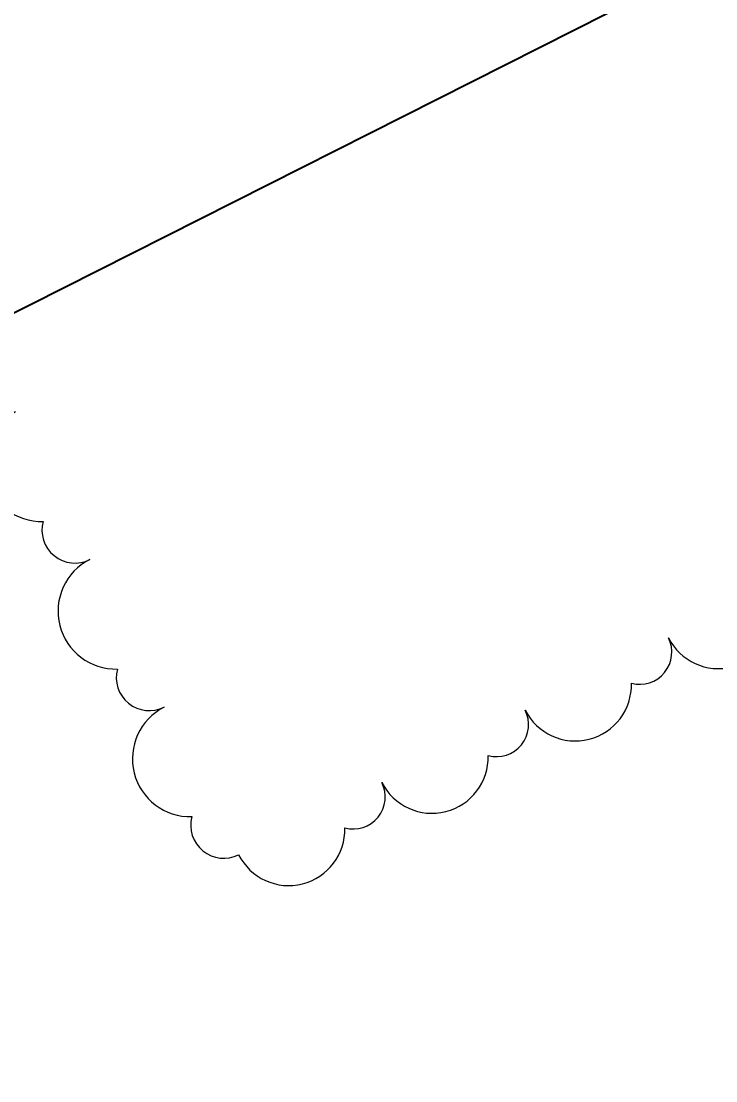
# Model space of a CAD drawing. Header units: metres. Extents: x 2682525 to 2683550, y 1250555 to 1251328.
# Drawn here: x 2683063.455 to 2683065.557, y 1250861.93 to 1250865.136 of the extents above; entities that cross this region are included whole.
import ezdxf

# ---------------------------------------------------------------- set-up
doc = ezdxf.new("R2010")
doc.units = ezdxf.units.M
doc.header["$PDMODE"] = 2
doc.header["$PDSIZE"] = -2
for name, pattern in [('Achse', [10, 5, -2.5, 0, -2.5]), ('IMPORT-_22_ISO-10 Strichpunktlinie _2_', [46.98999999999999, 30.47999999999999, -7.619999999999998, 1.270000000000001, -7.619999999999998]), ('Verdeckt 0_75', [1.5, 0.75, -0.75])]:
    doc.linetypes.add(name, pattern=pattern)
for name, color, linetype, lineweight, true_color in [('2458 A U1_dwg-1', 9, 'Continuous', 18, 0x808080), ('_22_000 Linien-Strichpunktlinie kurz 0_10', 9, 'IMPORT-_22_ISO-10 Strichpunktlinie _2_', 18, 0x808080), ('_22_200 Materialien-Beton', 9, 'Continuous', 18, 0x808080), ('_22_300 Bauteile 3D-Wand Aussen', 9, 'Continuous', 18, 0x808080), ('_22_Keine', 9, 'Continuous', 18, 0x808080), ('_25_300 Bauteile 3D-Raum-NGF Nettogeschossfläche', 9, 'Continuous', 18, 0x808080), ('_25_Keine', 9, 'Continuous', 18, 0x808080), ('A-DETL-____-MBND-1', 7, 'Continuous', 18, 0xbf6000), ('A-DETL-____-MBND-3', 7, 'Verdeckt 0_75', 25, 0xbf6000), ('Bemassung', 9, 'Continuous', 18, 0x808080), ('G-____-REVC-OTLN-1', 1, 'Continuous', 18, 0xff0000), ('P-PIPE-____-OTLN-1', 7, 'Continuous', 18, 0xbf6000)]:
    doc.layers.add(name, color=color, linetype=linetype, lineweight=lineweight, true_color=true_color)
for name, color, linetype, lineweight in [('A-____-____-DIMS', 7, 'Continuous', 9), ('A-DETL-____-MBND-2', 7, 'Verdeckt 0_75', 25), ('Bemassung-1', 7, 'Continuous', 18), ('G-____-____-DIMS', 7, 'Continuous', 9), ('G-____-____-TEXT', 7, 'Continuous', 9), ('P-PIPE-____-CNTR-1', 7, 'Achse', 25), ('P-PIPE-____-IDEN', 7, 'Continuous', 9), ('P-PIPE-____-OTLN-2', 7, 'Continuous', 25)]:
    doc.layers.add(name, color=color, linetype=linetype, lineweight=lineweight)
doc.styles.add('Arial_29', font='arial.ttf', dxfattribs={"width": 0.9, "height": 124.9999999999999})
doc.styles.add('Arial_3', font='arial.ttf', dxfattribs={"height": 125})
doc.styles.add('Arial_31', font='arial.ttf', dxfattribs={"width": 0.9, "height": 200})
doc.styles.add('ISOCP_2', font='isocp___.ttf', dxfattribs={"height": 125.8608217592593})
doc.dimstyles.new('2_0_mm_-_Arial', dxfattribs={"dimscale": 304.8, "dimtxt": 204.051879991394, "dimasz": 0.2460629921259842, "dimexe": 0.3280839895013123, "dimexo": 0.3280840109072179, "dimgap": 0.08202099737532807, "dimtad": 1, "dimdec": 1, "dimlfac": 0.001, "dimrnd": 0.09999999999999999, "dimzin": 0, "dimdsep": 46, "dimtxsty": 'Arial_31', "dimblk1": 'OBLIQUE', "dimblk2": 'OBLIQUE', "dimsah": 1, "dimcen": 0.09, "dimdle": 0.3280839895013123, "dimazin": 0, "dimtfac": 1, "dimtdec": 4, "dimtix": 1, "dimtmove": 0, "dimatfit": 3, "dimfxl": 1, "dimtvp": 1, "dimtfill": 1, "dimtolj": 1, "dimtzin": 0, "dimarcsym": 2})
doc.dimstyles.new('2_0_mm_-_Arial_1', dxfattribs={"dimscale": 304.8, "dimtxt": 204.051879991394, "dimasz": 0.2460629921259842, "dimexe": 0.3280839895013123, "dimexo": 0.3280840109072179, "dimgap": 0.08202099737532807, "dimtad": 1, "dimdec": 1, "dimlfac": 0.001, "dimrnd": 0.09999999999999999, "dimzin": 0, "dimdsep": 46, "dimtxsty": 'Arial_31', "dimblk1": 'OBLIQUE', "dimblk2": 'OBLIQUE', "dimsah": 1, "dimcen": 0.09, "dimdle": 0.3280839895013123, "dimazin": 0, "dimtfac": 1, "dimtdec": 4, "dimtix": 1, "dimtmove": 2, "dimatfit": 3, "dimfxl": 1, "dimtvp": 1, "dimtfill": 1, "dimtolj": 1, "dimtzin": 0, "dimarcsym": 2})
pattern_1 = [(18.233, (0, 0), (18.77292067800844, -56.98752011815572), []), (288.233, (0, 0), (63.31313485127099, 20.85671487326738), [])]

# ---------------------------------------------------------------- blocks, each defined once
blk = doc.blocks.new('2458 A U1_dwg-9041719-U01 Bodenplatte')
at = {"layer": '_22_200 Materialien-Beton'}
h = blk.add_hatch(dxfattribs=at)
h.set_pattern_fill('FP_1', color=256, style=0, pattern_type=2)
h.set_pattern_definition(pattern_1)
h.paths.add_polyline_path([(-107164.255066525, -24908.61881357861), (-102543.9751923686, -24908.6188135786), (-102543.9751923686, -24558.61881357861), (-107354.2550665327, -24558.61881357861), (-107604.2550665327, -24908.61881357861), (-107354.2550665327, -24908.61881357861)])
h = blk.add_hatch(dxfattribs=at)
h.set_pattern_fill('FP_1', color=256, style=0, pattern_type=2)
h.set_pattern_definition(pattern_1)
h.paths.add_polyline_path([(-107164.255066525, -24908.61881357861), (-102543.9751923686, -24908.6188135786), (-102543.9751923686, -24558.61881357861), (-107354.2550665327, -24558.61881357861), (-107604.2550665327, -24908.61881357861), (-107354.2550665327, -24908.61881357861)])
at = {"layer": '_22_000 Linien-Strichpunktlinie kurz 0_10', "flags": 128}
for points in [[(-101149.0361330748, -24733.61881256091), (-105429.2550664988, -24733.61881256091), (-105429.2550664988, -21249.96330732637)], [(-101329.0361330748, -34413.48923456088), (-101149.0361330748, -34413.48923456088), (-101149.0361330748, -24733.61881256091), (-105429.2550664989, -24733.61881256091), (-105429.2550664989, -21249.96330732637)], [(-101149.0361330748, -24733.61881256091), (-105429.2550664988, -24733.61881256091), (-105429.2550664988, -21249.96330732637)], [(-101329.0361330748, -34413.48923456088), (-101149.0361330748, -34413.48923456088), (-101149.0361330748, -24733.61881256091), (-105429.2550664989, -24733.61881256091), (-105429.2550664989, -21249.96330732637)], [(-104229.0730545035, -21408.61881256097), (-105204.2550664989, -21408.61881256097), (-105204.2550664989, -24208.61884571297), (-100924.0361330748, -24208.61884571297), (-100924.0361330748, -37188.61881257763), (-109124.0361330749, -37188.61881257763), (-109124.0361330749, -34258.61881234243), (-118874.2550664968, -34258.61881234243), (-118874.2550664968, -27098.61881237621), (-117674.2550664968, -27098.61881237621), (-117674.2550664968, -21873.83377174422)], [(-104229.0730545035, -21408.61881256097), (-105204.2550664989, -21408.61881256097), (-105204.2550664989, -24208.61884571297), (-100924.0361330748, -24208.61884571297), (-100924.0361330748, -37188.61881257763), (-109124.0361330749, -37188.61881257763), (-109124.0361330749, -34258.61881234243), (-118874.2550664968, -34258.61881234243), (-118874.2550664968, -27098.61881237621), (-117674.2550664968, -27098.61881237621), (-117674.2550664968, -21873.83377174422)]]:
    blk.add_lwpolyline(points, dxfattribs=at)
at = {"layer": '_22_200 Materialien-Beton', "flags": 128}
for points in [[(-107354.2550665326, -23198.85113672082), (-107354.2550665326, -24558.61881357859), (-107164.2550665326, -24558.61881357859), (-102543.9751923685, -24558.61881357859), (-107164.2550665326, -24558.61881357859), (-107354.2550665326, -24558.61881357859)], [(-107604.2550665326, -24908.61881357859), (-102543.9751923685, -24908.61881357859), (-107604.2550665326, -24908.61881357859), (-107703.8627957809, -24908.61881357859)]]:
    blk.add_lwpolyline(points, close=True, dxfattribs=at)
at = {"layer": '_22_300 Bauteile 3D-Wand Aussen', "flags": 128}
for points in [[(-107164.2550665326, -23198.8511367208), (-107164.2550665326, -24558.61881357858), (-102543.9751923685, -24558.61881357858), (-107164.2550665326, -24558.61881357858)], [(-107604.2550665326, -24908.61881357859), (-102543.9751923685, -24908.61881357859)]]:
    blk.add_lwpolyline(points, close=True, dxfattribs=at)
at = {"layer": '_22_Keine'}
for p, q in [((-104523.9751923667, -21847.67519910297), (-104523.9751923667, -21249.96330732637)), ((-104523.9751923667, -21847.67519910297), (-104523.9751923667, -21249.96330732637)), ((-103723.9751923667, -21847.67519910298), (-103723.9751923667, -21249.96330732637)), ((-103723.9751923667, -21847.67519910298), (-103723.9751923667, -21249.96330732637)), ((-104123.9751923667, -21847.67519910295), (-104123.9751923667, -21480.29764572085)), ((-104123.9751923667, -21847.67519910295), (-104123.9751923667, -21480.29764572085)), ((-104328.4555944784, -21847.67519910297), (-104523.9751923667, -21847.67519910297)), ((-104328.4555944784, -21847.67519910297), (-104523.9751923667, -21847.67519910297))]:
    blk.add_line(p, q, dxfattribs=at)
at = {"layer": '_22_Keine', "flags": 128}
for points in [[(-104523.9751923667, -21249.96330732637), (-104523.9751923667, -21847.67519910297), (-104923.9751923667, -21847.67519910297)], [(-104523.9751923667, -21249.96330732637), (-104523.9751923667, -21847.67519910297), (-104923.9751923667, -21847.67519910297)], [(-103723.9751923667, -21249.96330732637), (-103723.9751923667, -21847.67519910297), (-104123.9751923667, -21847.67519910297)], [(-103723.9751923667, -21249.96330732637), (-103723.9751923667, -21847.67519910297), (-104123.9751923667, -21847.67519910297)], [(-103323.9751923667, -21249.87367547015), (-103323.9751923667, -21847.675199103), (-103723.9751923667, -21847.675199103)], [(-103323.9751923667, -21249.87367547015), (-103323.9751923667, -21847.675199103), (-103723.9751923667, -21847.675199103)], [(-104123.9751923667, -21480.29764572084), (-104123.9751923667, -21847.67519910297), (-104203.4555944784, -21847.67519910297)], [(-104123.9751923667, -21480.29764572084), (-104123.9751923667, -21847.67519910297), (-104203.4555944784, -21847.67519910297)], [(-105323.9751923668, -23847.67519910295), (-105323.9751923668, -21847.67519910295), (-104328.4555944784, -21847.67519910295)], [(-104203.4555944784, -21847.67519910295), (-101323.9751923666, -21847.67519910295), (-101323.9751923666, -23847.67519910303), (-105323.9751923668, -23847.67519910303)], [(-105323.9751923668, -23847.67519910295), (-105323.9751923668, -21847.67519910295), (-104328.4555944784, -21847.67519910295)], [(-104203.4555944784, -21847.67519910295), (-101323.9751923666, -21847.67519910295), (-101323.9751923666, -23847.67519910303), (-105323.9751923668, -23847.67519910303)]]:
    blk.add_lwpolyline(points, dxfattribs=at)
blk.add_lwpolyline([(-106923.9751923667, -23847.67519910288), (-106923.9751923667, -21847.67519910288), (-105323.9751923666, -21847.67519910288), (-105323.9751923666, -23847.67519910292)], close=True, dxfattribs=at)
blk.add_lwpolyline([(-106923.9751923667, -23847.67519910288), (-106923.9751923667, -21847.67519910288), (-105323.9751923666, -21847.67519910288), (-105323.9751923666, -23847.67519910292)], close=True, dxfattribs=at)
at = {"layer": '_25_300 Bauteile 3D-Raum-NGF Nettogeschossfläche', "flags": 128}
blk.add_lwpolyline([(-101073.9751925389, -21249.96330732636), (-101073.9751925389, -24902.84567337117), (-107164.2550665327, -24902.84567337117), (-107164.2550665327, -25138.61881373365), (-111244.2550666476, -25138.61881373365), (-111244.2550666476, -24902.8456733712), (-117274.2550665292, -24902.8456733712), (-117274.2550665292, -27498.61881228585)], dxfattribs=at)
at = {"layer": '_25_Keine', "flags": 128}
blk.add_lwpolyline([(-117269.2550664966, -24902.84567337119), (-101324.036133105, -24902.84567337119), (-101324.036133105, -35967.62907923994), (-117269.2550664967, -35967.62907923994)], dxfattribs=at)
at = {"layer": 'Bemassung', "flags": 128}
for points in [[(-103430.5568621241, -21249.96330732637), (-103430.5568621241, -24446.37760264113)], [(-107242.0138555951, -24290.38528050922), (-102656.2164033061, -24290.38528050922), (-107242.0138555951, -24290.38528050922), (-107129.7726446576, -24290.38528050922)], [(-103330.556862124, -24908.6188135786), (-104336.1151294506, -24908.6188135786)]]:
    blk.add_lwpolyline(points, close=True, dxfattribs=at)
at = {"layer": 'Bemassung-1', "insert": (-103537.5901380916, -22253.14700639341), "char_height": 125.8608217592593, "width": 389.1063829787234, "attachment_point": 2, "rotation": 90, "line_spacing_factor": 1.478621465017729, "style": 'ISOCP_2'}
blk.add_mtext('4.61', dxfattribs=at)
blk.add_mtext('4.61', dxfattribs=at)
at = {"layer": 'Bemassung-1', "insert": (-104949.1151294506, -24183.3520045415), "char_height": 125.8608217592593, "width": 389.1063829787234, "attachment_point": 2, "line_spacing_factor": 1.478621465017729, "style": 'ISOCP_2'}
blk.add_mtext('4.81', dxfattribs=at)
blk.add_mtext('4.81', dxfattribs=at)
blk = doc.blocks.new('PE-HD_Bogen - Standard-8949816-U01 Bodenplatte')
at = {"layer": 'A-DETL-____-MBND-3'}
for points in [[(-104288.4481219216, -21468.75485574911), (-104280.5536415456, -21466.84162323261), (-104256.7414979412, -21443.0294796282), (-104264.6359783172, -21444.94271214473), (-104287.9114254236, -21468.21815925118)], [(-104200.8319809553, -21556.40304581635), (-104177.0198373508, -21532.59090221197), (-104175.0962521892, -21524.70459038782), (-104176.4623757103, -21514.54202327505), (-104181.0251088536, -21502.79576302786), (-104190.9484664916, -21487.12834310776), (-104201.2052290717, -21474.90117804804), (-104212.9724167065, -21463.7917779471), (-104225.4481150061, -21454.55723006153), (-104237.7821257475, -21447.82685356976), (-104246.5727376751, -21444.40601564675), (-104256.7414979412, -21443.0294796282), (-104280.5536415456, -21466.84162323261), (-104270.3848812795, -21468.21815925116), (-104258.6348253306, -21472.79065515), (-104242.9864095844, -21482.70852854944), (-104230.7600382025, -21492.96855551688), (-104219.6527387101, -21504.73784376148), (-104210.4214552123, -21517.21433573843), (-104203.6952844242, -21529.54777913796), (-104200.2745193147, -21538.35416687944), (-104198.9083957936, -21548.51673399221), (-104200.2745193147, -21554.11756534202)], [(-104328.3078604011, -21563.36646115881), (-104317.7544693008, -21562.32367181314), (-104313.4262664949, -21526.7272451373), (-104300.6516311295, -21493.83739361258), (-104280.5536415456, -21466.84162323261), (-104289.1322536267, -21469.43769688044), (-104297.4055008648, -21478.36447933481), (-104300.8408497093, -21482.38654334954), (-104309.8043775213, -21495.09196373908), (-104316.1024525562, -21506.78207052818), (-104321.7323537491, -21521.09061481474), (-104325.8856288909, -21536.94270691291), (-104327.9594608234, -21551.96103997543), (-104328.2980924892, -21563.0466928332)], [(-104203.6033285557, -21563.53821707531), (-104200.2745193147, -21554.11756534202), (-104198.9083957936, -21548.51673399221), (-104200.2745193147, -21538.35416687944), (-104204.837252458, -21526.60790663225), (-104212.2856525002, -21514.0784414749), (-104222.1121232875, -21501.61963375195), (-104233.6470070747, -21490.08053062058), (-104246.104220594, -21480.24750288994), (-104261.3838159355, -21471.72089443382), (-104270.3848812795, -21468.21815925116), (-104280.5536415456, -21466.84162323261), (-104300.6516311295, -21493.83739361258), (-104313.4262664949, -21526.7272451373), (-104317.8068624479, -21562.75456863147), (-104277.945132081, -21562.22579982467), (-104218.8290329024, -21562.63144610849), (-104204.6163656923, -21563.21259630875)], [(-104328.3078604011, -21600.86157566638), (-104317.8068624479, -21600.06374687182), (-104317.8068624479, -21562.75456863147), (-104328.3078604011, -21563.36646115881), (-104328.3078604011, -21600.71967005353)], [(-104203.6033285557, -21600.92501507736), (-104203.6033285557, -21563.53821707531), (-104206.144877178, -21563.12156539119), (-104225.9734297491, -21562.50532017099), (-104265.9555944784, -21562.21088555422), (-104317.8068624479, -21562.75456863147), (-104317.8068624479, -21600.24968313907), (-104271.9303987656, -21599.71343236234), (-104218.8290329024, -21600.12656061606), (-104203.6062416898, -21600.92457261685)]]:
    blk.add_hatch(color=256, dxfattribs=at).paths.add_polyline_path(points)
at = {"layer": 'A-DETL-____-MBND-2'}
for p, q in [((-104267.5631840053, -21447.10894206286), (-104291.3753276097, -21470.92108566724)), ((-104265.9555944783, -21533.8897001842), (-104223.3690101811, -21491.30311588699)), ((-104265.9555944783, -21533.8897001842), (-104265.9555944783, -21600.94745362457)), ((-104202.9869799614, -21559.30943331556), (-104179.174836357, -21535.49728971118)), ((-104328.4555944784, -21563.45233911707), (-104328.4555944784, -21600.94745362463)), ((-104203.4555944784, -21600.94745362462), (-104203.4555944784, -21563.45233911706)), ((-104202.4803776251, -21558.72385896447), (-104202.9869799614, -21559.30943331556))]:
    blk.add_line(p, q, dxfattribs=at)
at = {"layer": 'A-DETL-____-MBND-2', "flags": 128}
for points in [[(-104291.3753276098, -21470.92108566726), (-104310.0721483453, -21495.0914618009), (-104322.6784272227, -21523.94003364442), (-104328.2403592702, -21555.72204839747), (-104328.4555944784, -21563.45233911706)], [(-104203.4555944783, -21563.45233911705), (-104202.7141963859, -21559.20342902364), (-104202.4803776251, -21558.72385896447)]]:
    blk.add_lwpolyline(points, dxfattribs=at)
at = {"layer": 'A-DETL-____-MBND-2'}
for centre, major_axis, ratio, start_param, end_param in [((-104223.3690101811, -21491.30311588699), (-44.19417382416155, 44.19417382416276), 0.4400982867669473, 5.890070723968886, 9.031663377559017), ((-104223.3690101811, -21491.30311588699), (-44.19417382414952, 44.19417382415935), 0.4400982867670333, 2.748478070379695, 5.890070723969151), ((-104265.9555944783, -21600.94745362457), (62.49999999999876, 0), 0.01999600119963341, 2.549223578593735, 5.690816232181106), ((-104265.9555944783, -21600.94745362457), (62.49999999999876, 0), 0.01999600119961762, 5.690816232180741, 8.832408885772956)]:
    blk.add_ellipse(centre, major_axis=major_axis, ratio=ratio, start_param=start_param, end_param=end_param, dxfattribs=at)
blk = doc.blocks.new('PE-HD_Bogen - Standard-8891860-U01 Bodenplatte')
at = {"layer": 'A-DETL-____-MBND-3'}
for points in [[(-115857.7261167822, -23118.71202723044), (-115854.4839618914, -23118.33486167882), (-115835.1819689694, -23117.76328991094), (-115795.2261167822, -23117.46227715548), (-115795.2261167822, -23076.66192157127), (-115849.3527045188, -23077.28679660875), (-115857.7261167822, -23077.91167164623), (-115857.7261167822, -23118.38856810943)], [(-115732.7261167822, -23118.71202723044), (-115733.0767554525, -23077.85841499407), (-115734.8557526392, -23077.58821252521), (-115751.0319429581, -23077.02796489343), (-115795.2261167822, -23076.66192157127), (-115794.9244287137, -23117.46307135641), (-115741.0995290457, -23118.08715219296), (-115732.9256165178, -23118.6817262713)], [(-115857.7261167822, -23162.34356175962), (-115855.5964809253, -23150.90526789136), (-115849.3527045188, -23140.24647484754), (-115839.4202906064, -23131.09356175962), (-115824.5981658252, -23123.52024542804), (-115811.4023071011, -23119.65526789135), (-115795.2261167822, -23117.83418286759), (-115795.2261167822, -23117.46227715548), (-115849.3527045188, -23118.08715219296), (-115857.7261167822, -23118.71202723044), (-115857.5954848082, -23152.92626210179)], [(-115857.7261167822, -23191.19953933277), (-115854.8248238856, -23178.44394449932), (-115849.3527045188, -23169.10245242069), (-115839.4202906064, -23159.94953933277), (-115826.4761167822, -23152.92626210178), (-115811.4023071011, -23148.51124546451), (-115795.2261167822, -23147.00536550862), (-115795.52780485, -23118.17747279385), (-115811.4023071011, -23119.65526789135), (-115826.4761167822, -23124.07028452863), (-115839.4202906064, -23131.09356175962), (-115849.3527045188, -23140.24647484754), (-115855.5964809253, -23150.90526789136), (-115857.7261167822, -23162.34356175962), (-115857.7261167822, -23183.39676127737)], [(-115732.7261167822, -23162.34356175962), (-115732.7261167822, -23118.71202723044), (-115734.8557526392, -23118.38856810941), (-115755.270264552, -23117.7632899116), (-115795.2261167822, -23117.50486135663), (-115795.2261167822, -23118.14938793546), (-115779.0231565194, -23119.66310862641), (-115763.9761167822, -23124.07028452863), (-115751.0319429581, -23131.09356175962), (-115741.0995290457, -23140.24647484754), (-115734.8557526392, -23150.90526789136)], [(-115732.7261167822, -23191.19953933276), (-115732.9015540192, -23161.40128673857), (-115734.8557526392, -23150.90526789136), (-115741.0995290457, -23140.24647484754), (-115751.0319429581, -23131.09356175962), (-115763.9761167822, -23124.07028452863), (-115781.6748455078, -23119.41090794647), (-115795.2261167822, -23118.14938793546), (-115795.2261167822, -23147.00536550862), (-115779.0231565194, -23148.51908619956), (-115763.9761167822, -23152.92626210178), (-115751.0319429581, -23159.94953933277), (-115741.0995290457, -23169.10245242069), (-115734.8215503138, -23179.94494646996)]]:
    blk.add_hatch(color=256, dxfattribs=at).paths.add_polyline_path(points)
at = {"layer": 'A-DETL-____-MBND-2'}
for p, q in [((-115857.7261167822, -23077.91167164623), (-115857.7261167822, -23118.71202723044)), ((-115795.2261167821, -23144.26867144041), (-115795.2261167821, -23077.91167164622)), ((-115732.7261167822, -23118.71202723044), (-115732.7261167822, -23077.91167164623)), ((-115857.7261167822, -23162.34356175962), (-115857.7261167822, -23191.19953933278)), ((-115795.2261167821, -23144.26867144041), (-115795.2261167821, -23191.19953933275)), ((-115732.7261167822, -23191.19953933277), (-115732.7261167822, -23162.34356175962))]:
    blk.add_line(p, q, dxfattribs=at)
at = {"layer": 'A-DETL-____-MBND-2', "flags": 128}
for points in [[(-115857.7261167822, -23162.34356175962), (-115857.7261167822, -23143.60108873442), (-115857.7261167822, -23121.49003060465), (-115857.7261167822, -23118.71202723044)], [(-115732.7261167822, -23118.71202723044), (-115732.7261167822, -23141.0430616328), (-115732.7261167822, -23160.33491937035), (-115732.7261167822, -23162.34356175962)]]:
    blk.add_lwpolyline(points, dxfattribs=at)
at = {"layer": 'A-DETL-____-MBND-2'}
for centre, ratio, start_param, end_param in [((-115795.2261167821, -23077.91167164622), 0.01999600119952811, 1.570796326794897, 4.712388980384683), ((-115795.2261167821, -23077.91167164622), 0.01999600119958632, 4.712388980384683, 7.853981633974483), ((-115795.2261167821, -23191.19953933275), 0.7071067811864777, 1.570796326794897, 4.712388980384683), ((-115795.2261167821, -23191.19953933275), 0.7071067811863613, 4.712388980384683, 7.853981633974483)]:
    blk.add_ellipse(centre, major_axis=(62.5, 0), ratio=ratio, start_param=start_param, end_param=end_param, dxfattribs=at)
blk = doc.blocks.new('PE-HD_Bogen - Standard-8924824-U01 Bodenplatte')
at = {"layer": 'A-DETL-____-MBND-3'}
for points in [[(-115857.7261167822, -23251.0479805929), (-115854.8859297457, -23238.39669998759), (-115849.3527045188, -23228.95089368086), (-115839.4202906064, -23219.79798059289), (-115826.4761167822, -23212.77470336192), (-115811.4023071011, -23208.35968672467), (-115795.2261167822, -23206.8538067688), (-115795.2261167822, -23178.43906651399), (-115813.5014457131, -23180.55976993468), (-115826.4761167822, -23184.35996310724), (-115839.4202906064, -23191.38324033816), (-115849.3527045188, -23200.53615342613), (-115855.5964809253, -23211.19494646988), (-115857.7261167822, -23225.45252616342), (-115857.7261167822, -23246.65757671861)], [(-115732.7261167822, -23251.0479805929), (-115732.7261167822, -23222.63324033814), (-115734.8557526392, -23211.19494646988), (-115741.9248170738, -23199.77563441634), (-115751.0319429581, -23191.38324033816), (-115763.9761167822, -23184.35996310724), (-115779.0499264633, -23179.9449464699), (-115795.2261167822, -23178.43906651399), (-115794.8857092649, -23206.8854961126), (-115779.0231565194, -23208.3675274597), (-115763.9761167822, -23212.77470336192), (-115750.2834773349, -23220.48770625861), (-115741.0995290457, -23228.95089368086), (-115734.8557526392, -23239.60968672463), (-115732.8930887414, -23250.15117265704)], [(-115857.7261167822, -23269.64669998753), (-115855.5964809253, -23253.47050966866), (-115849.3527045188, -23238.39669998754), (-115839.4202906064, -23225.45252616338), (-115826.4761167822, -23215.52011225101), (-115811.4023071011, -23209.27633584448), (-115798.3723811522, -23207.14669998758), (-115811.63004918, -23208.42639083522), (-115826.4761167822, -23212.77470336192), (-115840.1687561823, -23220.48770621511), (-115849.3527045188, -23228.95089368086), (-115855.8597999612, -23241.02397570017), (-115857.6599648016, -23253.47050966868), (-115857.5436242195, -23263.09819317512)]]:
    blk.add_hatch(color=256, dxfattribs=at).paths.add_polyline_path(points)
h = blk.add_hatch(color=256, dxfattribs=at)
h.paths.add_polyline_path([(-115732.7261167822, -23269.64669998753), (-115733.5435430084, -23246.65757677823), (-115735.5663038188, -23238.39669998752), (-115741.0995290457, -23228.95089368086), (-115751.0319429581, -23219.79798059289), (-115763.9761167822, -23212.77470336192), (-115779.0499264633, -23208.35968672467), (-115794.6678777983, -23207.14669998753), (-115779.0231565194, -23209.28742431833), (-115763.9761167822, -23215.52011225101), (-115751.0319429581, -23225.45252616338), (-115740.5970934882, -23239.60968672463), (-115734.8557526392, -23253.47050966866)])
h.paths.add_polyline_path([(-115734.8557526392, -23285.82289030648), (-115733.7160164071, -23279.47488636987), (-115732.7261167822, -23269.64669998753)])
at = {"layer": 'A-DETL-____-MBND-2'}
for p, q in [((-115857.7261167822, -23222.6332403382), (-115857.7261167822, -23251.0479805929)), ((-115795.2261167821, -23269.64669998758), (-115795.2261167821, -23222.63324033819)), ((-115732.7261167822, -23251.0479805929), (-115732.7261167822, -23222.6332403382))]:
    blk.add_line(p, q, dxfattribs=at)
at = {"layer": 'A-DETL-____-MBND-2', "flags": 128}
for points in [[(-115857.7261167822, -23269.64669998753), (-115853.6382403207, -23247.41443011422), (-115841.9093544231, -23228.09040896727), (-115824.07373866, -23214.20245130475), (-115802.4645064346, -23207.56726929396), (-115795.2261167822, -23207.14669998753)], [(-115795.2261167822, -23207.14669998753), (-115772.9938469089, -23211.23457644908), (-115753.6698257619, -23222.96346234671), (-115739.7818680994, -23240.79907810981), (-115733.1466860886, -23262.40831033519), (-115732.7261167822, -23269.64669998753)], [(-115857.7261167822, -23269.64669998753), (-115857.7261167822, -23265.55811235822), (-115857.7261167822, -23253.81885494426), (-115857.7261167822, -23251.0479805929)], [(-115795.2261167822, -23332.14669998756), (-115817.4583866556, -23328.05882352609), (-115836.7824078025, -23316.32993762846), (-115850.670365465, -23298.49432186531), (-115857.3055474758, -23276.88508963995), (-115857.7261167822, -23269.64669998753)], [(-115732.7261167822, -23269.64669998753), (-115736.8139932437, -23291.87896986093), (-115748.5428791413, -23311.20299100792), (-115766.3784949045, -23325.09094867031), (-115787.9877271299, -23331.72613068115), (-115795.2261167822, -23332.14669998756)], [(-115732.7261167822, -23251.0479805929), (-115732.7261167822, -23264.00831754175), (-115732.7261167822, -23269.51755862452), (-115732.7261167822, -23269.64669998753)]]:
    blk.add_lwpolyline(points, dxfattribs=at)
at = {"layer": 'A-DETL-____-MBND-2'}
for start, end in [(90, 269.9999999999996), (269.9999999999996, 90)]:
    blk.add_arc((-115795.2261167821, -23269.64669998759), 62.5, start, end, dxfattribs=at)
for ratio, start_param, end_param in [(0.7071067811864777, 1.570796326794897, 4.712388980384683), (0.7071067811864196, 4.712388980384683, 7.853981633974483)]:
    blk.add_ellipse((-115795.2261167821, -23222.63324033819), major_axis=(62.5, 0), ratio=ratio, start_param=start_param, end_param=end_param, dxfattribs=at)
blk = doc.blocks.new('_Oblique')
at = {"color": 0, "linetype": 'ByBlock', "lineweight": -2}
blk.add_line((-0.5, -0.5), (0.5, 0.5), dxfattribs=at)
blk = doc.blocks.new('*D1807')
at = {"layer": 'A-____-____-DIMS', "color": 0, "lineweight": -2, "transparency": 16777216}
for p, q in [((2683068.897622096, 1250867.009540824), (2683135.861756529, 1250900.785341326)), ((2683053.688199543, 1250859.338114525), (2683068.897622096, 1250867.009540824)), ((2683053.688199543, 1250859.338114525), (2682986.72406511, 1250825.562314023)), ((2683113.74310552, 1250778.098576879), (2683113.932022766, 1250777.724028246)), ((2683098.698719751, 1250770.099947516), (2683098.722600213, 1250770.052601948))]:
    blk.add_line(p, q, dxfattribs=at)
at = {"layer": 'A-____-____-DIMS', "color": 0, "lineweight": -2, "transparency": 16777216, "xscale": 74.99999999999999, "yscale": 74.99999999999999, "zscale": 74.99999999999999}
for p, rotation in [((2683068.897622096, 1250867.009540824), 206.7657572042305), ((2683053.688199543, 1250859.338114525), 26.76575720423048)]:
    blk.add_blockref('_Oblique', p, dxfattribs=dict(at, rotation=rotation))
at = {"layer": 'A-____-____-DIMS', "color": 0, "transparency": 16777216, "insert": (2683004.047613651, 1250976.668747653), "char_height": 200, "width": 911.641014607705, "attachment_point": 5, "rotation": 26.76575720423047, "style": 'Arial_31', "bg_fill": 3, "box_fill_scale": 1.1, "bg_fill_color": 256, "bg_fill_true_color": 13158600, "bg_fill_transparency": 0}
blk.add_mtext('\\A1;0.0', dxfattribs=at)
at = {"layer": 'Defpoints', "color": 0, "transparency": 16777216}
for p in [(2683068.708701911, 1250867.384095282), (2683068.897622096, 1250867.009540824), (2683053.664316143, 1250859.385465919)]:
    blk.add_point(p, dxfattribs=at)
blk = doc.blocks.new('*D1808')
at = {"layer": 'A-____-____-DIMS', "color": 0, "lineweight": -2, "transparency": 16777216}
for p, q in [((2683101.306229421, 1250883.356000871), (2683168.270363854, 1250917.131801374)), ((2683068.897622741, 1250867.009539544), (2683001.933488308, 1250833.233739042)), ((2683146.196746825, 1250794.355752247), (2683146.340630091, 1250794.070488293)), ((2683113.74310552, 1250778.098576879), (2683113.932023411, 1250777.724026967))]:
    blk.add_line(p, q, dxfattribs=at)
at = {"layer": 'A-____-____-DIMS', "color": 0, "transparency": 16777216, "insert": (2682617.72699169, 1250788.948338999), "char_height": 200, "width": 911.641014607705, "attachment_point": 1, "rotation": 26.76575720423047, "line_spacing_factor": 0.9417779076525878, "style": 'Arial_31', "bg_fill": 3, "box_fill_scale": 1.1, "bg_fill_color": 256, "bg_fill_true_color": 13158600, "bg_fill_transparency": 0}
blk.add_mtext('\\A1;0.0', dxfattribs=at)
at = {"layer": 'A-____-____-DIMS', "color": 0, "lineweight": -2, "transparency": 16777216}
blk.add_line((2683068.897622741, 1250867.009539544), (2683101.306229421, 1250883.356000871), dxfattribs=at)
at = {"layer": 'Defpoints', "color": 0, "transparency": 16777216}
for p in [(2683101.162343216, 1250883.641270651), (2683101.306229421, 1250883.356000871), (2683068.708701911, 1250867.384095282)]:
    blk.add_point(p, dxfattribs=at)
at = {"layer": 'A-____-____-DIMS', "color": 0, "lineweight": -2, "transparency": 16777216, "xscale": 74.99999999999999, "yscale": 74.99999999999999, "zscale": 74.99999999999999}
for p, rotation in [((2683101.306229421, 1250883.356000871), 206.7657572042305), ((2683068.897622741, 1250867.009539544), 26.76575720423048)]:
    blk.add_blockref('_Oblique', p, dxfattribs=dict(at, rotation=rotation))
blk = doc.blocks.new('*D1809')
at = {"layer": 'A-____-____-DIMS', "color": 0, "lineweight": -2, "transparency": 16777216}
for p, q in [((2683132.910514814, 1250899.296771893), (2683199.874649247, 1250933.072572396)), ((2683101.30623005, 1250883.355999624), (2683132.910514814, 1250899.296771893)), ((2683101.30623005, 1250883.355999624), (2683034.342095617, 1250849.580199121)), ((2683177.801724807, 1250810.295150137), (2683177.944915484, 1250810.011259315)), ((2683146.196746825, 1250794.355752247), (2683146.34063072, 1250794.070487046))]:
    blk.add_line(p, q, dxfattribs=at)
at = {"layer": 'A-____-____-DIMS', "color": 0, "lineweight": -2, "transparency": 16777216, "xscale": 74.99999999999999, "yscale": 74.99999999999999, "zscale": 74.99999999999999}
for p, rotation in [((2683132.910514814, 1250899.296771893), 206.7657572042305), ((2683101.30623005, 1250883.355999624), 26.76575720423048)]:
    blk.add_blockref('_Oblique', p, dxfattribs=dict(at, rotation=rotation))
at = {"layer": 'A-____-____-DIMS', "color": 0, "transparency": 16777216, "insert": (2683059.863075263, 1251004.821305737), "char_height": 200, "width": 911.641014607705, "attachment_point": 5, "rotation": 26.76575720423047, "style": 'Arial_31', "bg_fill": 3, "box_fill_scale": 1.1, "bg_fill_color": 256, "bg_fill_true_color": 13158600, "bg_fill_transparency": 0}
blk.add_mtext('\\A1;0.0', dxfattribs=at)
at = {"layer": 'Defpoints', "color": 0, "transparency": 16777216}
for p in [(2683132.767321199, 1250899.58066854), (2683132.910514814, 1250899.296771893), (2683101.162343216, 1250883.641270651)]:
    blk.add_point(p, dxfattribs=at)
blk = doc.blocks.new('Family - ___-9052579-U01 Bodenplatte')
at = {"layer": 'G-____-REVC-OTLN-1'}
for centre, radius, start, end in [((-105012.2175722059, -22498.86135000201), 174.9999999999854, 90, 244.7912347032423), ((-105012.2175722059, -22723.86135000201), 99.99999999998582, 138.1896851042222, 269.9999999999996), ((-105012.2175722059, -22998.86135000201), 174.9999999999854, 90, 244.7912347032428), ((-105012.2175722059, -23223.86135000202), 99.99999999998582, 138.1896851042213, 269.9999999999996), ((-105012.2175722059, -23498.86135000202), 174.9999999999854, 90, 244.7912347032423), ((-105012.2175722059, -23723.86135000202), 99.99999999998582, 138.1896851042222, 269.9999999999996), ((-104842.1956627797, -23823.86135000202), 170.0219094261556, 180, 334.7912347032412), ((-104623.5960649461, -23823.86135000202), 97.15537681493858, 228.1896851042259, 0), ((-104356.4187787051, -23823.86135000202), 170.0219094261265, 180, 334.7912347032425), ((-104137.8191808714, -23823.86135000202), 97.15537681492657, 228.1896851042154, 0), ((-103870.6418946304, -23823.86135000202), 170.0219094261411, 180, 334.791234703243), ((-103652.0422967968, -23823.86135000202), 97.15537681493858, 228.1896851042259, 0), ((-103384.8650105557, -23823.86135000202), 170.0219094261556, 180, 334.7912347032412)]:
    blk.add_arc(centre, radius, start, end, dxfattribs=at)

msp = doc.modelspace()

# ---------------------------------------------------------------- hatches: boundary and pattern name
at = {"layer": 'A-DETL-____-MBND-1'}
for points in [[(2683063.775181748, 1250865.078377753), (2683063.853440096, 1250865.315923265), (2683063.833960422, 1250865.32062527), (2683063.819165235, 1250865.322175839), (2683063.806119289, 1250865.321519934), (2683063.797728091, 1250865.319797154), (2683063.789722062, 1250865.315450013), (2683063.785471776, 1250865.309354753), (2683063.708851451, 1250865.07506162), (2683063.715038465, 1250865.080325091), (2683063.72473761, 1250865.083675484), (2683063.737287904, 1250865.084884474), (2683063.755726126, 1250865.08307642), (2683063.76346809, 1250865.081498508), (2683063.771263047, 1250865.079421774)], [(2683063.825936579, 1250865.03269641), (2683063.904247276, 1250865.272139756), (2683063.904399819, 1250865.277669919), (2683063.900545355, 1250865.285924448), (2683063.892894211, 1250865.294442977), (2683063.878578417, 1250865.304490286), (2683063.864714948, 1250865.311470554), (2683063.853440096, 1250865.315923265), (2683063.775181748, 1250865.078377753), (2683063.793641769, 1250865.070580689), (2683063.800341396, 1250865.066933163), (2683063.806461447, 1250865.063033659), (2683063.811901184, 1250865.058950275), (2683063.81656293, 1250865.054751934), (2683063.818921336, 1250865.052627967), (2683063.824717736, 1250865.044169493), (2683063.826551807, 1250865.036261884), (2683063.825987697, 1250865.034549583)], [(2683064.052961054, 1250864.528680051), (2683063.833732466, 1250864.963324201), (2683063.826730357, 1250864.960447629), (2683063.80801136, 1250864.951512065), (2683063.777366202, 1250864.936293549), (2683063.99659479, 1250864.501649399), (2683064.045203401, 1250864.525467058), (2683064.05091393, 1250864.528009785)], [(2683063.941354161, 1250864.472387055), (2683063.94310995, 1250864.473634926), (2683063.961834118, 1250864.483794556), (2683063.99659479, 1250864.501649399), (2683063.777366202, 1250864.936293549), (2683063.729320408, 1250864.911360043), (2683063.722125573, 1250864.907031205), (2683063.799398508, 1250864.753829337)], [(2683064.001922613, 1250864.352303612), (2683063.998672903, 1250864.363475421), (2683063.999447568, 1250864.375804026), (2683064.004193815, 1250864.388449254), (2683064.012588197, 1250864.400549354), (2683064.02405865, 1250864.411279724), (2683064.037823481, 1250864.419909106), (2683064.028273536, 1250864.438842893), (2683064.014508705, 1250864.430213511), (2683064.003038253, 1250864.419483141), (2683063.994643871, 1250864.407383041), (2683063.989897624, 1250864.394737813), (2683063.989122959, 1250864.382409208), (2683063.992372669, 1250864.3712374), (2683063.994948343, 1250864.36613085)], [(2683064.113529507, 1250864.408596609), (2683064.103430068, 1250864.428251382), (2683064.096926939, 1250864.436784067), (2683064.085287206, 1250864.443849163), (2683064.073561862, 1250864.447188201), (2683064.058841699, 1250864.447629639), (2683064.043394695, 1250864.44478321), (2683064.028273536, 1250864.438842893), (2683064.037823481, 1250864.419909106), (2683064.052944639, 1250864.425849423), (2683064.068391643, 1250864.428695852), (2683064.083111806, 1250864.428254413), (2683064.096101972, 1250864.424555191), (2683064.106476883, 1250864.417850279)], [(2683064.037267864, 1250864.385091041), (2683064.05075179, 1250864.394277348), (2683064.050253363, 1250864.394025948), (2683064.042857151, 1250864.388936851)]]:
    msp.add_hatch(color=256, dxfattribs=at).paths.add_polyline_path(points)
h = msp.add_hatch(color=256, dxfattribs=at)
h.paths.add_polyline_path([(2683063.824876197, 1250865.031175734), (2683063.825936579, 1250865.03269641), (2683063.825705005, 1250865.033691501), (2683063.825158888, 1250865.032033816)])
h.paths.add_polyline_path([(2683063.826089866, 1250865.038253544), (2683063.826141472, 1250865.040124407), (2683063.82517677, 1250865.042190364), (2683063.826020287, 1250865.038553536)])
h.paths.add_polyline_path([(2683063.823257818, 1250865.046299898), (2683063.822287008, 1250865.048378936), (2683063.822520416, 1250865.047375961)])
h.paths.add_polyline_path([(2683063.81656293, 1250865.054751934), (2683063.814635864, 1250865.056897465), (2683063.811901184, 1250865.058950275)])
h.paths.add_polyline_path([(2683063.722294721, 1250865.082831632), (2683063.719469744, 1250865.082251642), (2683063.719322587, 1250865.081804963), (2683063.721060824, 1250865.082405405)])
at = {"layer": 'G-____-____-DIMS'}
msp.add_hatch(color=256, dxfattribs=at).paths.add_polyline_path([(2683063.806854533, 1250864.877829776), (2683063.950356023, 1250864.826772219), (2683063.959164537, 1250864.878931767)])
at = {"layer": 'P-PIPE-____-OTLN-1'}
msp.add_hatch(color=256, dxfattribs=at).paths.add_polyline_path([(2683064.107044786, 1250864.282670455), (2683064.120528712, 1250864.291856761), (2683064.131175594, 1250864.304219948), (2683064.138259863, 1250864.318917486), (2683064.14129874, 1250864.33494776), (2683064.140085128, 1250864.351218336), (2683064.134701735, 1250864.3666204), (2683064.125515428, 1250864.380104325), (2683064.113152241, 1250864.390751207), (2683064.098454704, 1250864.397835476), (2683064.082424429, 1250864.400874353), (2683064.066153853, 1250864.399660741), (2683064.05075179, 1250864.394277348), (2683064.037267864, 1250864.385091041), (2683064.026620983, 1250864.372727854), (2683064.019536713, 1250864.358030317), (2683064.016497837, 1250864.342000042), (2683064.017711448, 1250864.325729466), (2683064.023094842, 1250864.310327403), (2683064.032281148, 1250864.296843477), (2683064.044644335, 1250864.286196596), (2683064.059341873, 1250864.279112326), (2683064.075372147, 1250864.27607345), (2683064.091642723, 1250864.277287061)])

# ---------------------------------------------------------------- linework, layer by layer
at = {"layer": 'A-DETL-____-MBND-2'}
for p, q in [((2683063.785471776, 1250865.309354753), (2683063.707213428, 1250865.071809241)), ((2683063.844833351, 1250865.289798337), (2683063.766575004, 1250865.052252825)), ((2683063.844833351, 1250865.289798337), (2683063.766575004, 1250865.052252825)), ((2683063.825936579, 1250865.03269641), (2683063.904194926, 1250865.270241922)), ((2683063.756037864, 1250865.020268375), (2683063.766575004, 1250865.052252825)), ((2683063.777929019, 1250864.935177703), (2683063.76104332, 1250864.968655409)), ((2683064.052961054, 1250864.528680051), (2683063.833732466, 1250864.963324201)), ((2683063.997157608, 1250864.500533553), (2683063.777929019, 1250864.935177703)), ((2683063.997157608, 1250864.500533553), (2683063.777929019, 1250864.935177703)), ((2683063.722125573, 1250864.907031205), (2683063.941354161, 1250864.472387055)), ((2683064.015531802, 1250864.464104746), (2683063.997157608, 1250864.500533553)), ((2683064.035181, 1250864.425148106), (2683064.015531802, 1250864.464104746)), ((2683064.048176116, 1250864.399383898), (2683064.035181, 1250864.425148106)), ((2683064.048176116, 1250864.399383898), (2683064.05772606, 1250864.38045011)), ((2683064.048176116, 1250864.399383898), (2683064.05772606, 1250864.38045011)), ((2683064.113529507, 1250864.408596609), (2683064.103979562, 1250864.427530396)), ((2683063.992372669, 1250864.3712374), (2683064.001922613, 1250864.352303612)), ((2683064.070522467, 1250864.355079863), (2683064.05772606, 1250864.38045011)), ((2683064.078898288, 1250864.338473901), (2683064.070522467, 1250864.355079863))]:
    msp.add_line(p, q, dxfattribs=at)
for centre, major_axis, ratio, start_param, end_param in [((2683063.766575004, 1250865.052252825), (-0.059361575169508, 0.01955641565815175), 0.4400982867670724, 2.997602166487923e-14, 1.570796326795044), ((2683063.766575004, 1250865.052252825), (-0.0593615751695048, 0.01955641565815324), 0.4400982867672552, 4.712388980384896, 6.283185307179704), ((2683063.766575004, 1250865.052252825), (-0.05936157516950611, 0.01955641565814925), 0.4400982867671317, 3.141592653589846, 4.712388980384866), ((2683063.808398987, 1250864.991746953), (-0.03026804989610571, 0.05582199526608241), 0.8294544132150377, 0.6634122402237359, 1.534990400104897), ((2683063.766575004, 1250865.052252825), (-0.0593615751695038, 0.01955641565814809), 0.4400982867672322, 1.570796326795029, 3.141592653589832), ((2683063.777929019, 1250864.935177703), (0.05580344647184698, 0.02814649821668567), 0.01999600119941635, 0, 1.570796326794897), ((2683063.777929019, 1250864.935177703), (0.05580344647184698, 0.02814649821668567), 0.01999600119947456, 4.712388980384683, 6.283185307179586), ((2683063.777929019, 1250864.935177703), (0.05580344647185997, 0.02814649821669223), 0.01999600119941169, 1.570796326794897, 3.141592653589793), ((2683063.777929019, 1250864.935177703), (0.05580344647185997, 0.02814649821669223), 0.0199960011994699, 3.141592653589793, 4.712388980384683), ((2683063.997157608, 1250864.500533553), (0.05580344647184698, 0.02814649821668567), 0.01999600119941635, 0, 1.570796326794897), ((2683063.997157608, 1250864.500533553), (0.05580344647184698, 0.02814649821668567), 0.01999600119941635, 4.712388980384683, 6.283185307179586), ((2683063.997157608, 1250864.500533553), (0.05580344647185997, 0.02814649821669223), 0.01999600119941169, 1.570796326794897, 3.141592653589793), ((2683063.997157608, 1250864.500533553), (0.05580344647185997, 0.02814649821669223), 0.01999600119941169, 3.141592653589793, 4.712388980384683), ((2683064.048176116, 1250864.399383898), (0.05580344647185997, 0.02814649821669223), 0.7071067811868852, 1.570796326794897, 3.141592653589629), ((2683064.048176116, 1250864.399383898), (0.05580344647184698, 0.02814649821668567), 0.7071067811870498, 1.646361269956012e-13, 1.570796326794897), ((2683064.05772606, 1250864.38045011), (-0.05580344647185298, -0.0281464982166738), 0.7071067811870498, 3.141592653590171, 4.712388980384835), ((2683064.05772606, 1250864.38045011), (0.05580344647185997, 0.02814649821669223), 0.7071067811868852, 1.570796326794897, 3.141592653589629), ((2683064.048176116, 1250864.399383898), (0.05580344647184698, 0.02814649821668567), 0.7071067811870498, 4.712388980384683, 6.283185307179833), ((2683064.05772606, 1250864.38045011), (0.05580344647184698, 0.02814649821668567), 0.7071067811870498, 4.712388980384683, 6.283185307179669), ((2683064.048176116, 1250864.399383898), (0.05580344647185997, 0.02814649821669223), 0.7071067811868852, 3.141592653589711, 4.712388980384683), ((2683064.05772606, 1250864.38045011), (0.05580344647185997, 0.02814649821669223), 0.7071067811868852, 3.141592653589629, 4.712388980384683)]:
    msp.add_ellipse(centre, major_axis=major_axis, ratio=ratio, start_param=start_param, end_param=end_param, dxfattribs=at)
at = {"layer": 'G-____-____-DIMS'}
for p, q in [((2683064.131782827, 1250864.822957072), (2683065.189052719, 1250865.356229602)), ((2683063.959164537, 1250864.878931767), (2683063.806854533, 1250864.877829776)), ((2683063.806854533, 1250864.877829776), (2683063.950356023, 1250864.826772219)), ((2683063.806854533, 1250864.877829776), (2683064.131782827, 1250864.822957072)), ((2683063.950356023, 1250864.826772219), (2683063.959164537, 1250864.878931767))]:
    msp.add_line(p, q, dxfattribs=at)
at = {"layer": 'G-____-____-TEXT'}
for q in [(2683064.233038877, 1250864.353052547), (2683064.218316715, 1250864.274027442), (2683064.552199258, 1250864.252709934)]:
    msp.add_line((2683064.078214942, 1250864.341011924), q, dxfattribs=at)
at = {"layer": 'P-PIPE-____-CNTR-1'}
for p, q in [((2683064.135191285, 1250864.226867008), (2683064.022605292, 1250864.450080794)), ((2683063.967291395, 1250864.282180905), (2683064.190505181, 1250864.394766898))]:
    msp.add_line(p, q, dxfattribs=at)
at = {"layer": 'P-PIPE-____-IDEN'}
msp.add_line((2683063.886945938, 1250864.719039988), (2683063.754913122, 1250864.652444434), dxfattribs=at)
at = {"layer": 'P-PIPE-____-OTLN-2'}
for centre, radius, start, end in [((2683064.078898288, 1250864.338473901), 0.06249999999998545, 26.76575720423047, 206.7657572042305), ((2683064.064825039, 1250864.366375624), 0.03125, 296.7657452933528, 116.7657452933528), ((2683064.078898288, 1250864.338473901), 0.0625, 206.7657572042305, 26.76575720423047), ((2683064.092971537, 1250864.310572178), 0.03125, 116.7657452933528, 296.7657452933528)]:
    msp.add_arc(centre, radius, start, end, dxfattribs=at)

# ---------------------------------------------------------------- block references
at = {"layer": '2458 A U1_dwg-1', "xscale": 0.001, "yscale": 0.001, "zscale": 0.001, "rotation": 26.76575494316579}
msp.add_blockref('2458 A U1_dwg-9041719-U01 Bodenplatte', (2683147.144467305, 1250931.177239274), dxfattribs=at)
at = {"layer": 'A-DETL-____-MBND-2', "xscale": 0.001, "yscale": 0.001, "zscale": 0.001, "rotation": 26.76575494316579}
for name, p in [('PE-HD_Bogen - Standard-8949816-U01 Bodenplatte', (2683147.144467305, 1250931.177239274)), ('PE-HD_Bogen - Standard-8891860-U01 Bodenplatte', (2683156.992522449, 1250937.253447698)), ('PE-HD_Bogen - Standard-8924824-U01 Bodenplatte', (2683156.987916416, 1250937.262579652))]:
    msp.add_blockref(name, p, dxfattribs=at)

# ---------------------------------------------------------------- texts
at = {"layer": 'P-PIPE-____-IDEN', "insert": (2683063.727786871, 1250864.340393655), "char_height": 0.1249999999999999, "width": 0.6421516874999995, "attachment_point": 1, "rotation": 116.7657549431658, "style": 'Arial_29'}
msp.add_mtext('DN 125', dxfattribs=at)

# ---------------------------------------------------------------- next in the draw order: texts
at = {"layer": 'G-____-____-DIMS', "insert": (2683064.077769705, 1250864.992458628), "char_height": 0.125, "width": 1.334488368200837, "attachment_point": 1, "rotation": 26.765754943165796, "line_spacing_factor": 0.9417779076525877, "style": 'Arial_3', "bg_fill": 3, "box_fill_scale": 1.25, "bg_fill_color": 256, "bg_fill_true_color": 13158600, "bg_fill_transparency": 0}
msp.add_mtext('454.61 m.ü.M.', dxfattribs=at)

# ---------------------------------------------------------------- next in the draw order: texts
at = {"layer": 'G-____-____-TEXT', "insert": (2683064.544969224, 1250864.433583617), "char_height": 0.125, "width": 0.9419828125, "attachment_point": 1, "rotation": 26.765754943165796, "style": 'Arial_3', "bg_fill": 3, "box_fill_scale": 1.25, "bg_fill_color": 256, "bg_fill_true_color": 13158600, "bg_fill_transparency": 0}
msp.add_mtext('BA Varino', dxfattribs=at)

# ---------------------------------------------------------------- next in the draw order: texts
at = {"layer": 'G-____-____-TEXT', "insert": (2683064.634334356, 1250864.256407674), "char_height": 0.125, "width": 0.9139237499999999, "attachment_point": 1, "rotation": 26.765754943165796, "style": 'Arial_3', "bg_fill": 3, "box_fill_scale": 1.25, "bg_fill_color": 256, "bg_fill_true_color": 13158600, "bg_fill_transparency": 0}
msp.add_mtext('senkrecht', dxfattribs=at)

# ---------------------------------------------------------------- next in the draw order: dimensions: what is measured, and where the dimension line sits
at = {"layer": 'A-____-____-DIMS'}
dim = msp.add_linear_dim(base=(2683068.897622096, 1250867.009540824), p1=(2683053.664316142, 1250859.385465919), p2=(2683068.708701911, 1250867.384095282), angle=26.76575720423047, dimstyle='2_0_mm_-_Arial', override={"dimpost": '<>', "dimfxl": 17038.5332360565}, dxfattribs=at)
dim.commit()
dim.dimension.update_dxf_attribs({"geometry": '*D1807', "text_midpoint": (2683004.047613651, 1250976.668747653)})

# ---------------------------------------------------------------- next in the draw order: dimensions: what is measured, and where the dimension line sits
dim = msp.add_linear_dim(base=(2683101.306229421, 1250883.356000871), p1=(2683068.708701911, 1250867.384095282), p2=(2683101.162343216, 1250883.641270651), angle=26.76575720423047, dimstyle='2_0_mm_-_Arial_1', override={"dimpost": '<>', "dimfxl": 36297.85923366722}, dxfattribs=at)
dim.commit()
dim.dimension.update_dxf_attribs({"geometry": '*D1808', "text_midpoint": (2683084.754535631, 1250875.177022492), "dimtype": 160})

# ---------------------------------------------------------------- next in the draw order: dimensions: what is measured, and where the dimension line sits
dim = msp.add_linear_dim(base=(2683132.910514814, 1250899.296771893), p1=(2683101.162343216, 1250883.641270651), p2=(2683132.767321198, 1250899.58066854), angle=26.76575720423047, dimstyle='2_0_mm_-_Arial', override={"dimpost": '<>', "dimfxl": 35396.87893486193}, dxfattribs=at)
dim.commit()
dim.dimension.update_dxf_attribs({"geometry": '*D1809', "text_midpoint": (2683059.863075263, 1251004.821305737)})

# ---------------------------------------------------------------- next in the draw order: block references
at = {"layer": 'G-____-REVC-OTLN-1', "xscale": 0.001, "yscale": 0.001, "zscale": 0.001, "rotation": 26.76575494316579}
msp.add_blockref('Family - ___-9052579-U01 Bodenplatte', (2683147.144467305, 1250931.177239274), dxfattribs=at)

doc.saveas('drawing.dxf')
